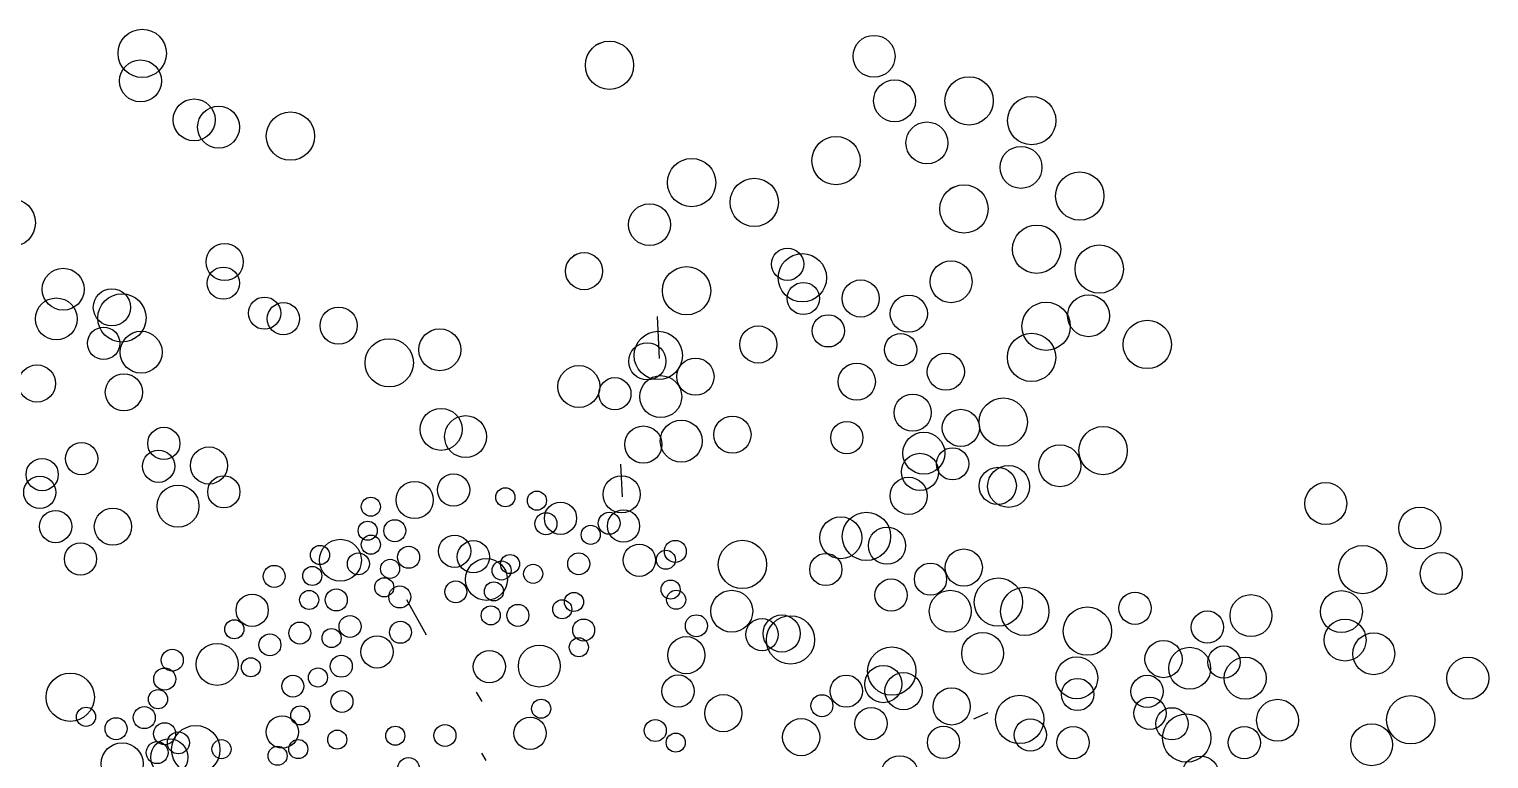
# Model space of a CAD drawing. Header units: millimetres. Extents: x 441156 to 441876, y 4514765 to 4515211.
# Drawn here: x 441563.472 to 441564.545, y 4514834.566 to 4514835.102 of the extents above; entities that cross this region are included whole.
import ezdxf

# ---------------------------------------------------------------- set-up
doc = ezdxf.new("R2010")
doc.units = ezdxf.units.MM
doc.layers.add('01_piscinas', color=254, linetype='Continuous')

msp = doc.modelspace()

# ---------------------------------------------------------------- linework, layer by layer
at = {"layer": '01_piscinas'}
for p, q in [((441563.88885881, 4514835.09087894, 0.00000076), (441563.89219628, 4514835.09232582, 0.00000076)), ((441564.14944194, 4514834.98527277, 0.00000076), (441564.15277941, 4514834.98671966, 0.00000076)), ((441563.87249342, 4514834.93611501, 0.00000076), (441563.8750607, 4514834.937228, 0.00000076)), ((441563.93566468, 4514834.86036753, 0.00000076), (441563.93413485, 4514834.89133213, 0.00000076)), ((441564.07294198, 4514834.85487949, 0.00000076), (441564.07550926, 4514834.85599248, 0.00000076)), ((441563.90849793, 4514834.75879855, 0.00000076), (441563.90732114, 4514834.78261747, 0.00000076)), ((441563.76446147, 4514834.65711892, 0.00000076), (441563.7498214, 4514834.68303511, 0.00000076)), ((441563.800835, 4514834.61521021, 0.00000076), (441563.80500155, 4514834.60839073, 0.00000076)), ((441564.05661411, 4514834.61325801, 0.00000076), (441564.05815396, 4514834.61264953, 0.00000076)), ((441564.16667528, 4514834.59549878, 0.00000076), (441564.17735518, 4514834.60012883, 0.00000076)), ((441563.80478279, 4514834.57021599, 0.00000076), (441563.80798783, 4514834.56497023, 0.00000076))]:
    msp.add_line(p, q, dxfattribs=at)
for centre, radius in [((441563.55538674, 4514835.08468191, 0.00000076), 0.01775907), ((441564.09336586, 4514835.08250557, 0.00000076), 0.01541533), ((441563.89889164, 4514835.07590969, 0.00000076), 0.01775907), ((441563.55413873, 4514835.06440712, 0.00000076), 0.01541533), ((441564.1632219, 4514835.04977403, 0.00000076), 0.01775907), ((441564.10845741, 4514835.04980457, 0.00000076), 0.01541533), ((441563.59357186, 4514835.03578405, 0.00000076), 0.01541533), ((441563.61154904, 4514835.03044488, 0.00000076), 0.01541533), ((441564.20926223, 4514835.03522133, 0.00000076), 0.01775907), ((441563.66438575, 4514835.02388418, 0.00000076), 0.01775907), ((441564.13225363, 4514835.01885711, 0.00000076), 0.01541533), ((441564.06543144, 4514835.0058214, 0.00000076), 0.01775907), ((441564.20140702, 4514835.00087618, 0.00000076), 0.01541533), ((441563.95928033, 4514834.98968731, 0.00000076), 0.01775907), ((441564.00532066, 4514834.9751346, 0.00000076), 0.01775907), ((441564.24459473, 4514834.97979196, 0.00000076), 0.01775907), ((441564.15947477, 4514834.97030352, 0.00000076), 0.01775907), ((441563.45912342, 4514834.9601922, 0.00000076), 0.01775907), ((441563.92831206, 4514834.95877039, 0.00000076), 0.01541533), ((441564.21287386, 4514834.94069779, 0.00000076), 0.01775907), ((441563.61597644, 4514834.93134806, 0.00000076), 0.01366082), ((441563.88021098, 4514834.9246002, 0.00000076), 0.01366082), ((441564.02980654, 4514834.92967396, 0.00000076), 0.01185795), ((441564.04065316, 4514834.91970523, 0.00000076), 0.01775907), ((441564.2589142, 4514834.92614509, 0.00000076), 0.01775907), ((441563.49730854, 4514834.91129435, 0.00000076), 0.01541533), ((441563.61501643, 4514834.91575207, 0.00000076), 0.01185795), ((441563.95553319, 4514834.9102168, 0.00000076), 0.01775907), ((441564.15000742, 4514834.91681268, 0.00000076), 0.01541533), ((441564.04141542, 4514834.90451934, 0.00000076), 0.01185795), ((441564.08354195, 4514834.90449585, 0.00000076), 0.01366082), ((441563.4922566, 4514834.88948808, 0.00000076), 0.01541533), ((441563.53309899, 4514834.8979771, 0.00000076), 0.01366082), ((441563.54049625, 4514834.89021013, 0.00000076), 0.01775907), ((441563.64534961, 4514834.89373433, 0.00000076), 0.01185795), ((441564.11895759, 4514834.89330147, 0.00000076), 0.01366082), ((441564.25105898, 4514834.89179994, 0.00000076), 0.01541533), ((441563.65917821, 4514834.88962728, 0.00000076), 0.01185795), ((441563.69982183, 4514834.88458058, 0.00000076), 0.01366082), ((441564.21986346, 4514834.88408114, 0.00000076), 0.01775907), ((441563.52705652, 4514834.87155776, 0.00000076), 0.01185795), ((441564.00831852, 4514834.87068613, 0.00000076), 0.01366082), ((441564.0597202, 4514834.88071361, 0.00000076), 0.01185795), ((441564.29424669, 4514834.87071572, 0.00000076), 0.01775907), ((441563.55461255, 4514834.86503194, 0.00000076), 0.01541533), ((441563.73695269, 4514834.85721242, 0.00000076), 0.01775907), ((441563.77415506, 4514834.86680888, 0.00000076), 0.01541533), ((441563.93474981, 4514834.86263004, 0.00000076), 0.01775907), ((441564.11291512, 4514834.86688212, 0.00000076), 0.01185795), ((441564.20912673, 4514834.86122728, 0.00000076), 0.01775907), ((441563.92666382, 4514834.85827529, 0.00000076), 0.01366082), ((441564.14613644, 4514834.85066349, 0.00000076), 0.01366082), ((441563.47803046, 4514834.84201873, 0.00000076), 0.01366082), ((441563.87635361, 4514834.83980349, 0.00000076), 0.01541533), ((441563.96207945, 4514834.84708091, 0.00000076), 0.01366082), ((441564.08065954, 4514834.84336469, 0.00000076), 0.01366082), ((441563.54192773, 4514834.83558675, 0.00000076), 0.01366082), ((441563.90284207, 4514834.83449305, 0.00000076), 0.01185795), ((441563.93656003, 4514834.83236986, 0.00000076), 0.01541533), ((441564.12173577, 4514834.82059105, 0.00000076), 0.01366082), ((441564.18834335, 4514834.81364052, 0.00000076), 0.01775907), ((441563.77513781, 4514834.80831457, 0.00000076), 0.01541533), ((441564.15715141, 4514834.80939666, 0.00000076), 0.01366082), ((441563.5713009, 4514834.79797302, 0.00000076), 0.01185795), ((441563.79311499, 4514834.8029754, 0.00000076), 0.01541533), ((441563.9237814, 4514834.79714413, 0.00000076), 0.01366082), ((441563.95165158, 4514834.79966886, 0.00000076), 0.01541533), ((441563.9892583, 4514834.80444293, 0.00000076), 0.01366082), ((441564.07337696, 4514834.80221788, 0.00000076), 0.01185795), ((441564.26175618, 4514834.79268824, 0.00000076), 0.01775907), ((441563.51079496, 4514834.78678419, 0.00000076), 0.01185795), ((441564.12994714, 4514834.79081398, 0.00000076), 0.01541533), ((441563.48185968, 4514834.77506383, 0.00000076), 0.01185795), ((441563.56741479, 4514834.78119897, 0.00000076), 0.01185795), ((441563.60452222, 4514834.78175439, 0.00000076), 0.01366082), ((441564.12711238, 4514834.77703978, 0.00000076), 0.01366082), ((441564.15110894, 4514834.78297732, 0.00000076), 0.01185795), ((441564.22991896, 4514834.7815943, 0.00000076), 0.01541533), ((441564.18433025, 4514834.76675869, 0.00000076), 0.01366082), ((441564.1923031, 4514834.76635783, 0.00000076), 0.01541533), ((441563.48010268, 4514834.76201029, 0.00000076), 0.01185795), ((441563.58171188, 4514834.75188747, 0.00000076), 0.01541533), ((441563.61538091, 4514834.76238655, 0.00000076), 0.01185795), ((441563.75564256, 4514834.75637154, 0.00000076), 0.01366082), ((441563.78425977, 4514834.76375342, 0.00000076), 0.01185795), ((441563.82232864, 4514834.75838814, 0.00000076), 0.00701654), ((441563.90779419, 4514834.76053893, 0.00000076), 0.01366082), ((441564.11885335, 4514834.75945989, 0.00000076), 0.01366082), ((441564.42541623, 4514834.7537935, 0.00000076), 0.01541533), ((441563.72344402, 4514834.75146034, 0.00000076), 0.00701654), ((441563.84553604, 4514834.75591185, 0.00000076), 0.00701654), ((441563.86287403, 4514834.74298005, 0.00000076), 0.01185795), ((441563.49171156, 4514834.73685567, 0.00000076), 0.01185795), ((441563.53383809, 4514834.73683218, 0.00000076), 0.01366082), ((441563.85219781, 4514834.73893335, 0.00000076), 0.00808333), ((441563.89865217, 4514834.73930567, 0.00000076), 0.00808333), ((441563.90918667, 4514834.73726187, 0.00000076), 0.01185795), ((441564.06892116, 4514834.72863241, 0.00000076), 0.01541533), ((441564.0877889, 4514834.72965625, 0.00000076), 0.01775907), ((441564.49456962, 4514834.73581257, 0.00000076), 0.01541533), ((441563.72114239, 4514834.73384103, 0.00000076), 0.00701654), ((441563.74106021, 4514834.7338245, 0.00000076), 0.00808333), ((441563.88506994, 4514834.73077985, 0.00000076), 0.00701654), ((441564.10286614, 4514834.72285469, 0.00000076), 0.01366082), ((441563.51001634, 4514834.71304994, 0.00000076), 0.01185795), ((441563.68607991, 4514834.71595726, 0.00000076), 0.00701654), ((441563.70105505, 4514834.71211949, 0.00000076), 0.01541533), ((441563.72347708, 4514834.7235696, 0.00000076), 0.00701654), ((441563.75119453, 4514834.71432257, 0.00000076), 0.00808333), ((441563.78501573, 4514834.7187578, 0.00000076), 0.01185795), ((441563.79884432, 4514834.71465075, 0.00000076), 0.01185795), ((441563.92079555, 4514834.71210726, 0.00000076), 0.01185795), ((441563.94729125, 4514834.71859183, 0.00000076), 0.00808333), ((441563.99661899, 4514834.70899538, 0.00000076), 0.01775907), ((441564.45263737, 4514834.70523991, 0.00000076), 0.01775907), ((441563.71427652, 4514834.70945285, 0.00000076), 0.00808333), ((441563.7376123, 4514834.70579676, 0.00000076), 0.00701654), ((441563.80841609, 4514834.698006, 0.00000076), 0.01541533), ((441563.81958879, 4514834.70459028, 0.00000076), 0.00701654), ((441563.82578562, 4514834.70931682, 0.00000076), 0.00701654), ((441563.87624165, 4514834.70950714, 0.00000076), 0.00808333), ((441563.94036411, 4514834.71246805, 0.00000076), 0.00701654), ((441564.05794598, 4514834.70529581, 0.00000076), 0.01185795), ((441564.15933755, 4514834.70673755, 0.00000076), 0.01366082), ((441564.5103191, 4514834.70233923, 0.00000076), 0.01541533), ((441563.6524083, 4514834.7002671, 0.00000076), 0.00808333), ((441563.68041229, 4514834.70057518, 0.00000076), 0.00701654), ((441563.8427962, 4514834.70211399, 0.00000076), 0.00701654), ((441564.13484738, 4514834.69820375, 0.00000076), 0.01185795), ((441563.69802847, 4514834.68293934, 0.00000076), 0.00808333), ((441563.73328519, 4514834.69220232, 0.00000076), 0.00701654), ((441563.74472633, 4514834.68511077, 0.00000076), 0.00808333), ((441563.78591719, 4514834.68890012, 0.00000076), 0.00808333), ((441563.81392117, 4514834.6892082, 0.00000076), 0.00701654), ((441563.94384334, 4514834.69056409, 0.00000076), 0.00701654), ((441563.9479109, 4514834.6830597, 0.00000076), 0.00701654), ((441564.1059121, 4514834.68648339, 0.00000076), 0.01185795), ((441564.18481753, 4514834.68134816, 0.00000076), 0.01775907), ((441564.2041722, 4514834.67455857, 0.00000076), 0.01775907), ((441563.63622655, 4514834.67535234, 0.00000076), 0.01185795), ((441563.67811065, 4514834.68295586, 0.00000076), 0.00701654), ((441563.83153736, 4514834.67157236, 0.00000076), 0.00808333), ((441563.86414941, 4514834.676087, 0.00000076), 0.00701654), ((441563.87279375, 4514834.68147939, 0.00000076), 0.00701654), ((441563.98876378, 4514834.67465023, 0.00000076), 0.01541533), ((441564.14940771, 4514834.67458911, 0.00000076), 0.01541533), ((441564.2852299, 4514834.67681852, 0.00000076), 0.01185795), ((441564.37045794, 4514834.67141717, 0.00000076), 0.01541533), ((441564.43691862, 4514834.67434292, 0.00000076), 0.01541533), ((441563.70816279, 4514834.6634374, 0.00000076), 0.00808333), ((441563.81161954, 4514834.67158889, 0.00000076), 0.00701654), ((441563.87990778, 4514834.66079341, 0.00000076), 0.00808333), ((441563.96280488, 4514834.66394258, 0.00000076), 0.00808333), ((441564.01100291, 4514834.65746383, 0.00000076), 0.01185795), ((441564.02551657, 4514834.6582514, 0.00000076), 0.01366082), ((441564.03195149, 4514834.65356601, 0.00000076), 0.01775907), ((441564.25021253, 4514834.66000587, 0.00000076), 0.01775907), ((441564.33842481, 4514834.66298703, 0.00000076), 0.01185795), ((441564.43961133, 4514834.65343624, 0.00000076), 0.01541533), ((441563.62309815, 4514834.66138913, 0.00000076), 0.00701654), ((441563.64923978, 4514834.64994099, 0.00000076), 0.00808333), ((441563.67124478, 4514834.65856769, 0.00000076), 0.00808333), ((441563.69458056, 4514834.65491159, 0.00000076), 0.00701654), ((441563.74523375, 4514834.6591844, 0.00000076), 0.00808333), ((441564.17320393, 4514834.64364165, 0.00000076), 0.01541533), ((441564.46071484, 4514834.64339546, 0.00000076), 0.01541533), ((441563.6104665, 4514834.63557846, 0.00000076), 0.01541533), ((441563.72802899, 4514834.64476158, 0.00000076), 0.01185795), ((441563.84730386, 4514834.63435754, 0.00000076), 0.01541533), ((441563.8763475, 4514834.64814643, 0.00000076), 0.00701654), ((441563.95538586, 4514834.64235843, 0.00000076), 0.01366082), ((441564.10638173, 4514834.63060593, 0.00000076), 0.01775907), ((441564.30616923, 4514834.6394696, 0.00000076), 0.01366082), ((441564.3254035, 4514834.63273161, 0.00000076), 0.01541533), ((441564.35053979, 4514834.63723831, 0.00000076), 0.01185795), ((441563.5774666, 4514834.63865654, 0.00000076), 0.00808333), ((441563.63529624, 4514834.63344856, 0.00000076), 0.00701654), ((441563.70169459, 4514834.6342256, 0.00000076), 0.00808333), ((441563.8106144, 4514834.63390506, 0.00000076), 0.01185795), ((441564.24235732, 4514834.62566071, 0.00000076), 0.01541533), ((441564.36621085, 4514834.62543993, 0.00000076), 0.01541533), ((441564.52986823, 4514834.62541453, 0.00000076), 0.01541533), ((441563.50246113, 4514834.61142638, 0.00000076), 0.01775907), ((441563.57196273, 4514834.62476138, 0.00000076), 0.00808333), ((441563.66612426, 4514834.61956948, 0.00000076), 0.00808333), ((441563.68458583, 4514834.62593507, 0.00000076), 0.00701654), ((441563.94934339, 4514834.61593908, 0.00000076), 0.01185795), ((441564.07291565, 4514834.61589206, 0.00000076), 0.01185795), ((441564.10015397, 4514834.62109134, 0.00000076), 0.01366082), ((441564.11504218, 4514834.61586857, 0.00000076), 0.01366082), ((441564.29407789, 4514834.61570269, 0.00000076), 0.01185795), ((441563.56699439, 4514834.60997834, 0.00000076), 0.00701654), ((441563.70220201, 4514834.60829923, 0.00000076), 0.00808333), ((441564.15045782, 4514834.60467418, 0.00000076), 0.01366082), ((441564.24295429, 4514834.61345211, 0.00000076), 0.01185795), ((441563.55688211, 4514834.59641061, 0.00000076), 0.00808333), ((441563.67161049, 4514834.59808473, 0.00000076), 0.00701654), ((441563.84865378, 4514834.60300882, 0.00000076), 0.00701654), ((441563.98256471, 4514834.59972045, 0.00000076), 0.01366082), ((441564.05502532, 4514834.60521107, 0.00000076), 0.00808333), ((441564.20042506, 4514834.59508806, 0.00000076), 0.01775907), ((441564.2961492, 4514834.59962063, 0.00000076), 0.01185795), ((441564.39000707, 4514834.59449247, 0.00000076), 0.01541533), ((441564.48793597, 4514834.59484187, 0.00000076), 0.01775907), ((441563.51406907, 4514834.59705482, 0.00000076), 0.00701654), ((441563.53617152, 4514834.58829136, 0.00000076), 0.00808333), ((441563.65834549, 4514834.58588387, 0.00000076), 0.01185795), ((441563.84052807, 4514834.5849447, 0.00000076), 0.01185795), ((441563.93251715, 4514834.58694335, 0.00000076), 0.00808333), ((441564.03981874, 4514834.58205885, 0.00000076), 0.01366082), ((441564.09122043, 4514834.59208632, 0.00000076), 0.01185795), ((441564.20829703, 4514834.58369399, 0.00000076), 0.01185795), ((441564.31238267, 4514834.59189695, 0.00000076), 0.01185795), ((441564.32318488, 4514834.58145676, 0.00000076), 0.01775907), ((441563.57186803, 4514834.58459137, 0.00000076), 0.00808333), ((441563.58196599, 4514834.57787969, 0.00000076), 0.00808333), ((441563.59475357, 4514834.57289653, 0.00000076), 0.01775907), ((441563.6987541, 4514834.58027148, 0.00000076), 0.00701654), ((441563.74143718, 4514834.58313313, 0.00000076), 0.00701654), ((441563.77793929, 4514834.58330821, 0.00000076), 0.00808333), ((441563.9475794, 4514834.57805835, 0.00000076), 0.00701654), ((441564.14441535, 4514834.57825484, 0.00000076), 0.01185795), ((441564.23968729, 4514834.57808501, 0.00000076), 0.01185795), ((441564.36557759, 4514834.57806546, 0.00000076), 0.01185795), ((441564.45916046, 4514834.57651154, 0.00000076), 0.01541533), ((441563.54064625, 4514834.56252853, 0.00000076), 0.01541533), ((441563.56636417, 4514834.57069621, 0.00000076), 0.00808333), ((441563.57526444, 4514834.56730535, 0.00000076), 0.01366082), ((441563.61365566, 4514834.57323042, 0.00000076), 0.00701654), ((441563.65487277, 4514834.56840375, 0.00000076), 0.00701654), ((441563.6701211, 4514834.57331456, 0.00000076), 0.00701654), ((441563.75115561, 4514834.55893656, 0.00000076), 0.00808333), ((441564.11215976, 4514834.55473741, 0.00000076), 0.01366082), ((441564.33332201, 4514834.55454803, 0.00000076), 0.01366082)]:
    msp.add_circle(centre, radius, dxfattribs=at)

doc.saveas('drawing.dxf')
